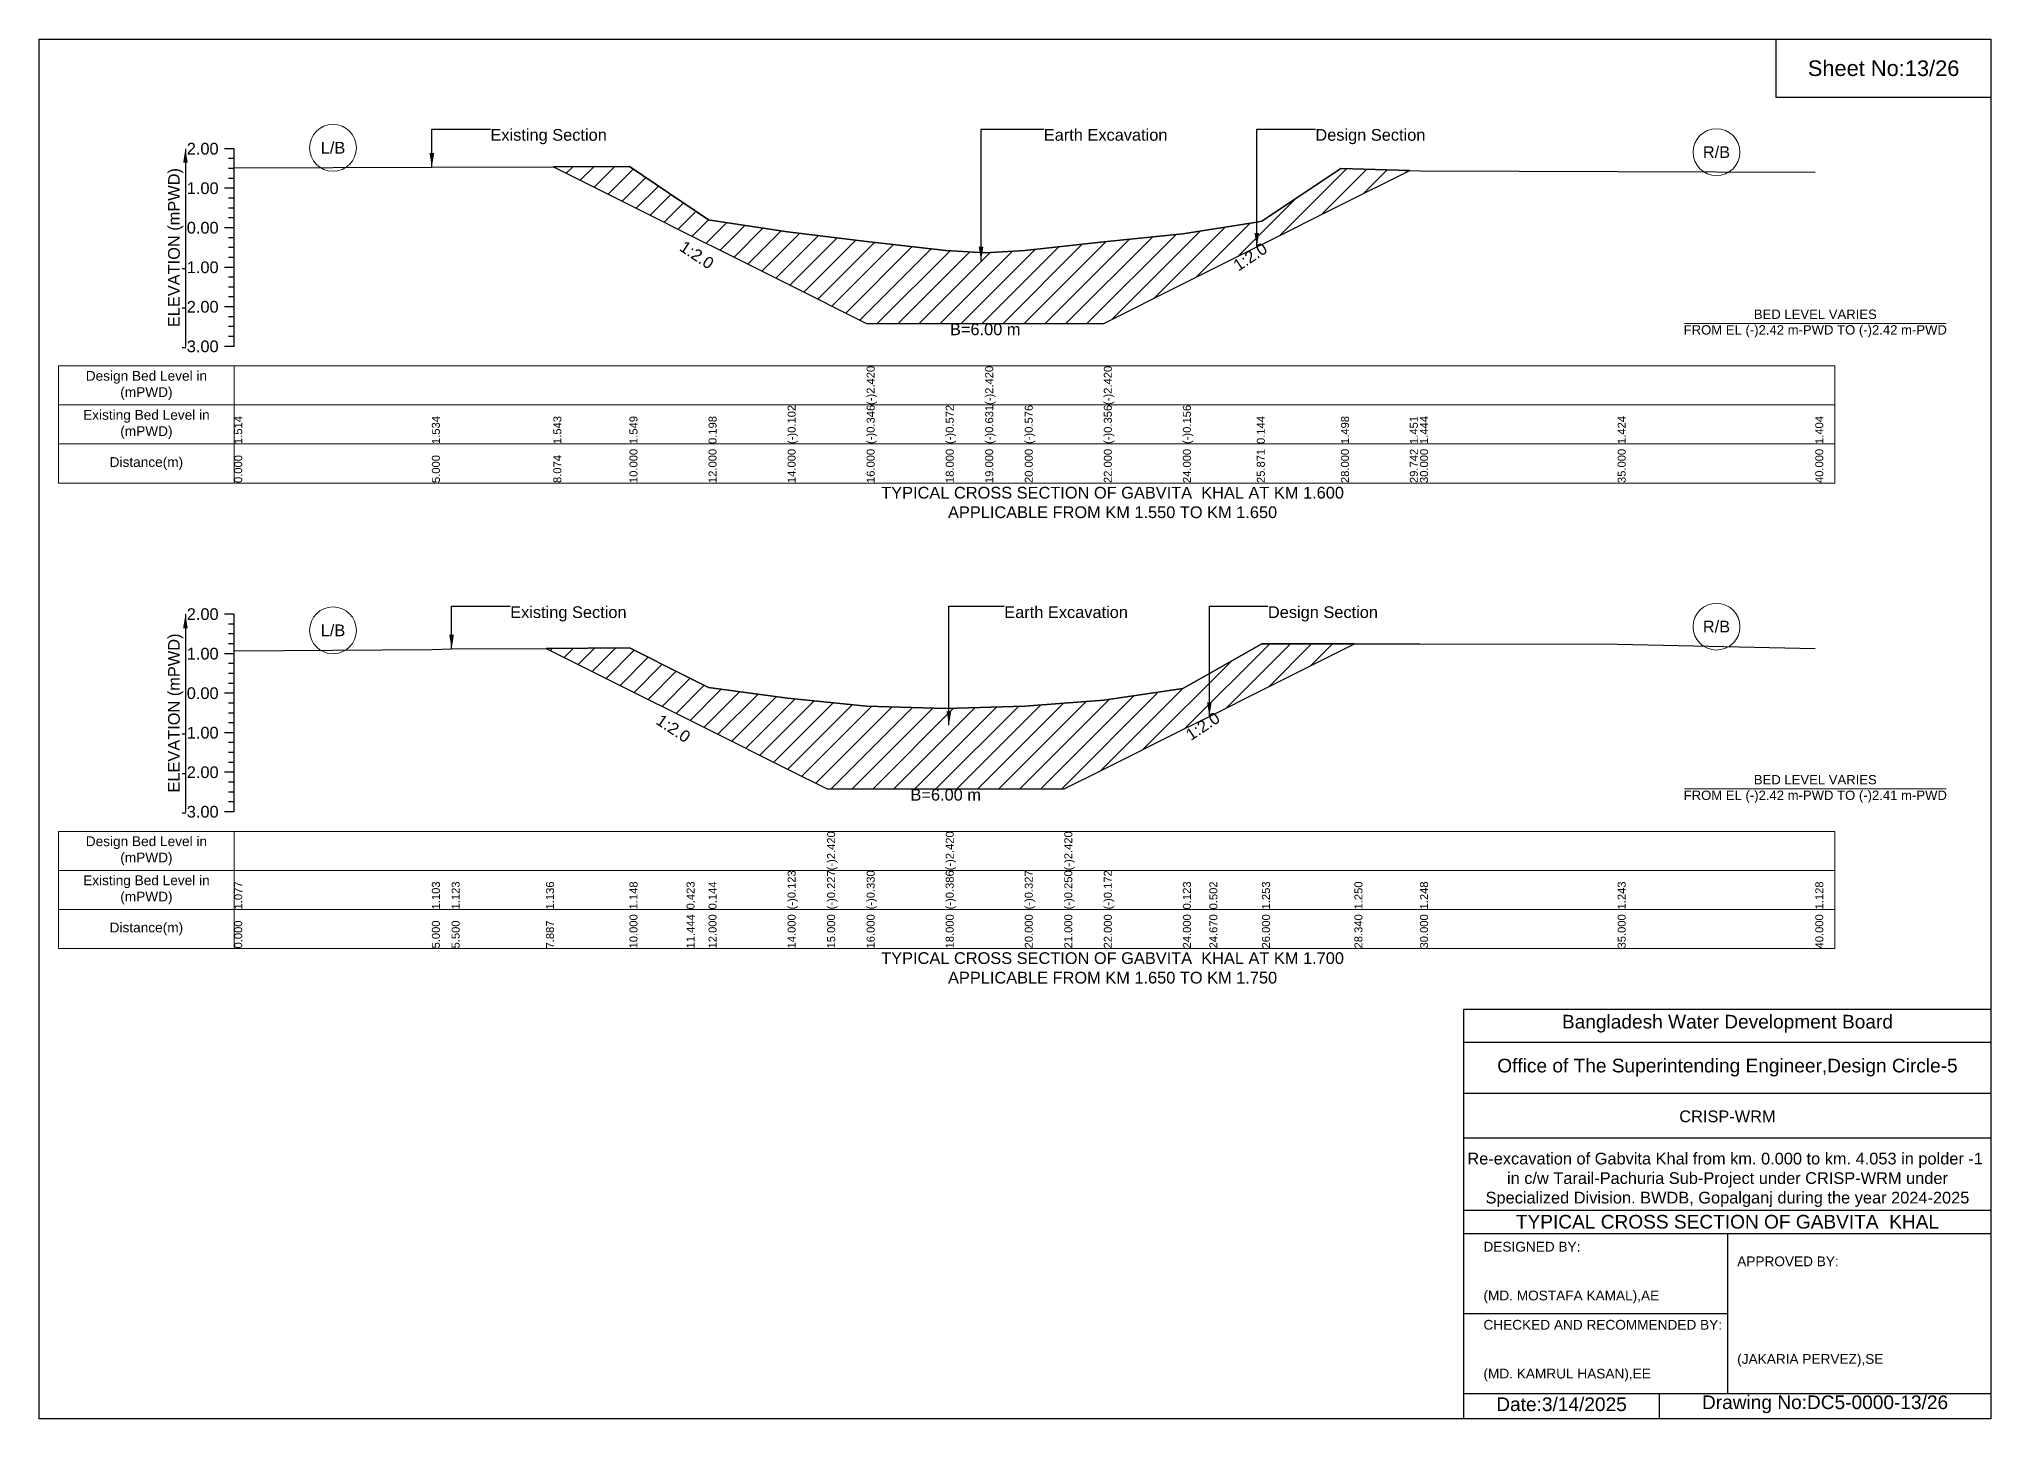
# Model space of a CAD drawing. Header units: feet. Extents: x 91000 to 358000, y -12982 to 34.
# Drawn here: x 220000 to 228000, y -5656 to 0 of the extents above; entities that cross this region are included whole.
import ezdxf

# ---------------------------------------------------------------- set-up
doc = ezdxf.new("R2010")
doc.units = ezdxf.units.FT
doc.header["$LTSCALE"] = 7
doc.header["$MEASUREMENT"] = 0
for name, color, linetype, lineweight in [('Cross section Data Border', 7, 'Continuous', 9), ('Cross Section Labels', 7, 'Continuous', 9), ('Existing_Bed_Level for Xsection', 7, 'Continuous', 25)]:
    doc.layers.add(name, color=color, linetype=linetype, lineweight=lineweight)
doc.styles.get("Standard").update_dxf_attribs({"font": 'arial.ttf'})
doc.dimstyles.get("Standard").update_dxf_attribs({"dimtxt": 0.18, "dimasz": 0.18, "dimexe": 0.18, "dimexo": 0.0625, "dimgap": 0.09, "dimtad": 0, "dimtih": 1, "dimtoh": 1, "dimdec": 4, "dimzin": 0, "dimdsep": 46, "dimtxsty": 'Standard', "dimcen": 0.09, "dimadec": 0, "dimazin": 0, "dimtfac": 1, "dimtdec": 4, "dimtofl": 0, "dimtmove": 0, "dimatfit": 3, "dimfxl": 1, "dimtolj": 1, "dimtzin": 0, "dimarcsym": 0})
pattern_1 = [(45, (0, 320), (-42.956737, 42.956737), [])]

msp = doc.modelspace()

# ---------------------------------------------------------------- hatches: boundary and pattern name
at = {"layer": 'Existing_Bed_Level for Xsection'}
h = msp.add_hatch(dxfattribs=at)
h.set_pattern_fill('ANSI31', color=256, scale=486, style=0)
h.set_pattern_definition(pattern_1)
h.paths.add_polyline_path([(222107.9, -523.8), (222420, -679.8), (222744, -841.8), (222750, -844.8), (223068, -1003.8), (223392, -1165.8), (223716, -1165.8), (223878, -1165.8), (224040, -1165.8), (224364, -1165.8), (224688, -1003.8), (224991.1, -852.3), (225012, -841.8), (225336, -679.8), (225618.2, -538.7), (225336, -531.1), (225012, -747), (224991.1, -750.4), (224688, -799), (224364, -831.5), (224040, -867.1), (223878, -876), (223716, -866.4), (223392, -829.8), (223068, -790.3), (222750, -742.6), (222744, -741.7), (222420, -522.8)])
h = msp.add_hatch(dxfattribs=at)
h.set_pattern_fill('ANSI31', color=256, scale=486, style=0)
h.set_pattern_definition(pattern_1)
h.paths.add_polyline_path([(222077.8, -2497.4), (222420, -2668.5), (222653.9, -2785.5), (222744, -2830.5), (223068, -2992.5), (223230, -3073.5), (223392, -3073.5), (223716, -3073.5), (224040, -3073.5), (224202, -3073.5), (224364, -2992.5), (224688, -2830.5), (224796.6, -2776.2), (225012, -2668.5), (225391.1, -2479), (225012, -2478.5), (224796.6, -2600.2), (224688, -2661.5), (224364, -2709.3), (224202, -2721.9), (224040, -2734.4), (223716, -2744), (223392, -2734.9), (223230, -2718.2), (223068, -2701.4), (222744, -2658.1), (222653.9, -2612.9), (222420, -2495.5)])

# ---------------------------------------------------------------- linework, layer by layer
for points in [[(220000, 0), (228000, 0), (228000, -5656), (220000, -5656)], [(227120, 0), (228000, 0), (228000, -240), (227120, -240)]]:
    msp.add_lwpolyline(points, close=True)
for points in [[(225840, -5656), (225840, -3976), (228000, -3976)], [(225840, -4112), (228000, -4112)], [(225840, -4320), (228000, -4320)], [(225840, -4504), (228000, -4504)], [(225840, -4800), (228000, -4800)], [(225840, -4896), (228000, -4896)], [(226920, -4896), (226920, -5552)], [(225840, -5224), (226920, -5224)], [(225840, -5552), (228000, -5552)], [(226640, -5552), (226640, -5656)]]:
    msp.add_lwpolyline(points)
at = {"layer": 'Cross section Data Border'}
for points in [[(220080, -1339.8), (227360, -1339.8), (227360, -1819.8), (220080, -1819.8)], [(220080, -3247.5), (227360, -3247.5), (227360, -3727.5), (220080, -3727.5)]]:
    msp.add_lwpolyline(points, close=True, dxfattribs=at)
for points in [[(220800, -1339.8), (220800, -1819.8)], [(220080, -1499.8), (227360, -1499.8)], [(220080, -1659.8), (227360, -1659.8)], [(220800, -3247.5), (220800, -3727.5)], [(220080, -3407.5), (227360, -3407.5)], [(220080, -3567.5), (227360, -3567.5)]]:
    msp.add_lwpolyline(points, dxfattribs=at)
at = {"layer": 'Cross Section Labels'}
for points in [[(226744.2, -1165.8), (227815.8, -1165.8)], [(226744.2, -3073.5), (227815.8, -3073.5)]]:
    msp.add_lwpolyline(points, dxfattribs=at)
for centre in [(221205, -445.9), (226875, -463.7), (226875, -2408.4), (221205, -2423.9)]:
    msp.add_circle(centre, 96, dxfattribs=at)
at = {"layer": 'Existing_Bed_Level for Xsection'}
for points in [[(220800, -449.8), (220760, -449.8)], [(220800, -1259.8), (220800, -1097.8), (220800, -935.8), (220800, -773.8), (220800, -611.8), (220800, -449.8)], [(220800, -490.3), (220776, -490.3)], [(220800, -530.8), (220776, -530.8)], [(220800, -528.5), (221610, -525.3), (222107.9, -523.8), (222420, -522.8), (222744, -741.7), (222750, -742.6), (223068, -790.3), (223392, -829.8), (223392, -829.8), (223716, -866.4), (223878, -876), (223878, -876), (224040, -867.1), (224364, -831.5), (224364, -831.5), (224688, -799), (224991.1, -750.4), (225012, -747), (225336, -531.1), (225618.2, -538.7), (225660, -539.8), (226470, -543.1), (227280, -546.3)], [(220800, -611.8), (220760, -611.8)], [(220800, -571.3), (220776, -571.3)], [(220800, -652.3), (220776, -652.3)], [(220800, -692.8), (220776, -692.8)], [(220800, -773.8), (220760, -773.8)], [(220800, -733.3), (220776, -733.3)], [(220800, -814.3), (220776, -814.3)], [(220800, -854.8), (220776, -854.8)], [(220800, -935.8), (220760, -935.8)], [(220800, -895.3), (220776, -895.3)], [(220800, -976.3), (220776, -976.3)], [(220800, -1016.8), (220776, -1016.8)], [(220800, -1097.8), (220760, -1097.8)], [(220800, -1057.3), (220776, -1057.3)], [(220800, -1138.3), (220776, -1138.3)], [(220800, -1178.8), (220776, -1178.8)], [(220800, -1259.8), (220760, -1259.8)], [(220800, -1219.3), (220776, -1219.3)], [(220800, -2357.5), (220760, -2357.5)], [(220800, -2398), (220776, -2398)], [(220800, -3167.5), (220800, -3005.5), (220800, -2843.5), (220800, -2681.5), (220800, -2519.5), (220800, -2357.5)], [(220800, -2438.5), (220776, -2438.5)], [(220800, -2479), (220776, -2479)], [(220800, -2507), (221610, -2502.8), (221691, -2499.5), (222077.8, -2497.4), (222420, -2495.5), (222653.9, -2612.9), (222744, -2658.1), (223068, -2701.4), (223230, -2718.2), (223230, -2718.2), (223392, -2734.9), (223716, -2744), (223716, -2744), (224040, -2734.4), (224202, -2721.9), (224202, -2721.9), (224364, -2709.3), (224688, -2661.5), (224796.6, -2600.2), (225012, -2478.5), (225391.1, -2479), (225660, -2479.3), (226470, -2480.1), (227280, -2498.7)], [(220800, -2519.5), (220760, -2519.5)], [(220800, -2560), (220776, -2560)], [(220800, -2600.5), (220776, -2600.5)], [(220800, -2681.5), (220760, -2681.5)], [(220800, -2641), (220776, -2641)], [(220800, -2722), (220776, -2722)], [(220800, -2762.5), (220776, -2762.5)], [(220800, -2843.5), (220760, -2843.5)], [(220800, -2803), (220776, -2803)], [(220800, -2884), (220776, -2884)], [(220800, -2924.5), (220776, -2924.5)], [(220800, -3005.5), (220760, -3005.5)], [(220800, -2965), (220776, -2965)], [(220800, -3046), (220776, -3046)], [(220800, -3086.5), (220776, -3086.5)], [(220800, -3167.5), (220760, -3167.5)], [(220800, -3127), (220776, -3127)]]:
    msp.add_lwpolyline(points, dxfattribs=at)
for points in [[(222107.9, -523.8), (222420, -679.8), (222744, -841.8), (222750, -844.8), (223068, -1003.8), (223392, -1165.8), (223392, -1165.8), (223716, -1165.8), (223878, -1165.8), (223878, -1165.8), (224040, -1165.8), (224364, -1165.8), (224364, -1165.8), (224688, -1003.8), (224991.1, -852.3), (225012, -841.8), (225336, -679.8), (225618.2, -538.7), (225618.2, -538.7), (225618.2, -538.7), (225336, -531.1), (225012, -747), (224991.1, -750.4), (224688, -799), (224364, -831.5), (224364, -831.5), (224040, -867.1), (223878, -876), (223878, -876), (223716, -866.4), (223392, -829.8), (223392, -829.8), (223068, -790.3), (222750, -742.6), (222744, -741.7), (222420, -522.8)], [(222077.8, -2497.4), (222077.8, -2497.4), (222420, -2668.5), (222653.9, -2785.5), (222744, -2830.5), (223068, -2992.5), (223230, -3073.5), (223230, -3073.5), (223392, -3073.5), (223716, -3073.5), (223716, -3073.5), (224040, -3073.5), (224202, -3073.5), (224202, -3073.5), (224364, -2992.5), (224688, -2830.5), (224796.6, -2776.2), (225012, -2668.5), (225391.1, -2479), (225012, -2478.5), (224796.6, -2600.2), (224688, -2661.5), (224364, -2709.3), (224202, -2721.9), (224202, -2721.9), (224040, -2734.4), (223716, -2744), (223716, -2744), (223392, -2734.9), (223230, -2718.2), (223230, -2718.2), (223068, -2701.4), (222744, -2658.1), (222653.9, -2612.9), (222420, -2495.5), (222077.8, -2497.4)]]:
    msp.add_lwpolyline(points, close=True, dxfattribs=at)

# ---------------------------------------------------------------- texts
at = {"attachment_point": 5}
for s, insert, char_height in [('Sheet No:13/26', (227560, -120), 64), ('Bangladesh Water Development Board', (226920, -4036), 56), ('Office of The Superintending Engineer,Design Circle-5', (226920, -4216), 56)]:
    msp.add_mtext(s, dxfattribs=dict(at, insert=insert, char_height=char_height))
for s, insert, char_height, width, attachment_point in [('CRISP-WRM', (226920, -4416), 48, 2240, 5), ('Re-excavation of Gabvita Khal from km. 0.000 to km. 4.053 in polder -1  in c/w Tarail-Pachuria Sub-Project under CRISP-WRM under Specialized Division. BWDB, Gopalganj during the year 2024-2025', (226920, -4676), 48, 2160, 5), ('TYPICAL CROSS SECTION OF GABVITA  KHAL', (226920, -4848), 56, 2240, 5), ('DESIGNED BY:^J^J^J(MD. MOSTAFA KAMAL),AE', (225920, -5056), 40, 1120, 4), ('APPROVED BY:^J^J^J^J^J^J(JAKARIA PERVEZ),SE', (226960, -5216), 40, 1120, 4), ('CHECKED AND RECOMMENDED BY:^J^J^J(MD. KAMRUL HASAN),EE', (225920, -5376), 40, 1120, 4), ('Date:3/14/2025 ', (226240, -5596), 56, 1120, 5), ('Drawing No:DC5-0000-13/26', (227320, -5596), 56, 1760, 5)]:
    msp.add_mtext(s, dxfattribs=dict(insert=insert, char_height=char_height, width=width, attachment_point=attachment_point))
at = {"layer": 'Cross section Data Border', "char_height": 40, "width": 640, "attachment_point": 5}
for s, insert in [('Design Bed Level in (mPWD)', (220440, -1419.8)), ('Existing Bed Level in (mPWD)', (220440, -1579.8)), ('Distance(m)', (220440, -1739.8)), ('Design Bed Level in (mPWD)', (220440, -3327.5)), ('Existing Bed Level in (mPWD)', (220440, -3487.5)), ('Distance(m)', (220440, -3647.5))]:
    msp.add_mtext(s, dxfattribs=dict(at, insert=insert))
at = {"layer": 'Cross Section Labels'}
for s, insert, char_height, attachment_point in [('Existing Section', (221850, -368.8), 48, 1), ('Earth Excavation', (224118, -368.8), 48, 1), ('Design Section', (225231.1, -368.8), 48, 1), ('L/B', (221205, -445.9), 48, 5), ('R/B', (226875, -463.7), 48, 5), ('BED LEVEL VARIES ^JFROM EL (-)2.42 m-PWD TO (-)2.42 m-PWD', (227280, -1165.8), 38.4, 5), ('B=6.00 m', (223878, -1165.8), 48, 2), ('TYPICAL CROSS SECTION OF GABVITA  KHAL AT KM 1.600^JAPPLICABLE FROM KM 1.550 TO KM 1.650', (224400, -1899.8), 48, 5), ('L/B', (221205, -2423.9), 48, 5), ('Existing Section', (221931, -2325.1), 48, 1), ('Earth Excavation', (223956, -2325.1), 48, 1), ('Design Section', (225036.6, -2325.1), 48, 1), ('R/B', (226875, -2408.4), 48, 5), ('BED LEVEL VARIES ^JFROM EL (-)2.42 m-PWD TO (-)2.41 m-PWD', (227280, -3073.5), 38.4, 5), ('B=6.00 m', (223716, -3073.5), 48, 2), ('TYPICAL CROSS SECTION OF GABVITA  KHAL AT KM 1.700^JAPPLICABLE FROM KM 1.650 TO KM 1.750', (224400, -3807.5), 48, 5)]:
    msp.add_mtext(s, dxfattribs=dict(at, insert=insert, char_height=char_height, attachment_point=attachment_point))
at = {"layer": 'Cross Section Labels', "char_height": 48, "attachment_point": 2}
for insert, rotation in [((222709.5, -865), 326.30993), ((224950.6, -872.5), 33.69007), ((222613.4, -2805.7), 326.30993), ((224756.1, -2796.5), 33.69007)]:
    msp.add_mtext('1:2.0', dxfattribs=dict(at, insert=insert, rotation=rotation))
at = {"layer": 'Existing_Bed_Level for Xsection', "char_height": 48, "attachment_point": 6}
for s, insert in [('2.00', (220736, -449.8)), ('1.00', (220736, -611.8)), ('0.00', (220736, -773.8)), ('-1.00', (220736, -935.8)), ('-2.00', (220736, -1097.8)), ('-3.00', (220736, -1259.8)), ('2.00', (220736, -2357.5)), ('1.00', (220736, -2519.5)), ('0.00', (220736, -2681.5)), ('-1.00', (220736, -2843.5)), ('-2.00', (220736, -3005.5)), ('-3.00', (220736, -3167.5))]:
    msp.add_mtext(s, dxfattribs=dict(at, insert=insert))
at = {"layer": 'Existing_Bed_Level for Xsection', "rotation": 90}
for s, insert, char_height, attachment_point in [('ELEVATION (mPWD)', (220560, -854.8), 48, 5), ('(-)2.420', (223392, -1499.8), 32.8, 1), ('(-)2.420', (223878, -1499.8), 32.8, 1), ('(-)2.420', (224364, -1499.8), 32.8, 1), ('(-)0.102', (223068, -1659.8), 32.8, 1), ('(-)0.346', (223392, -1659.8), 32.8, 1), ('(-)0.572', (223716, -1659.8), 32.8, 1), ('(-)0.631', (223878, -1659.8), 32.8, 1), ('(-)0.576', (224040, -1659.8), 32.8, 1), ('(-)0.356', (224364, -1659.8), 32.8, 1), ('(-)0.156', (224688, -1659.8), 32.8, 1), ('1.514', (220800, -1659.8), 32.8, 1), ('1.534', (221610, -1659.8), 32.8, 1), ('1.543', (222107.9, -1659.8), 32.8, 1), ('1.549', (222420, -1659.8), 32.8, 1), ('0.198', (222744, -1659.8), 32.8, 1), ('0.144', (224991.1, -1659.8), 32.8, 1), ('1.498', (225336, -1659.8), 32.8, 1), ('1.451', (225618.2, -1659.8), 32.8, 1), ('1.444', (225660, -1659.8), 32.8, 1), ('1.424', (226470, -1659.8), 32.8, 1), ('1.404', (227280, -1659.8), 32.8, 1), ('0.000', (220800, -1819.8), 32.8, 1), ('5.000', (221610, -1819.8), 32.8, 1), ('8.074', (222107.9, -1819.8), 32.8, 1), ('10.000', (222420, -1819.8), 32.8, 1), ('12.000', (222744, -1819.8), 32.8, 1), ('14.000', (223068, -1819.8), 32.8, 1), ('16.000', (223392, -1819.8), 32.8, 1), ('18.000', (223716, -1819.8), 32.8, 1), ('19.000', (223878, -1819.8), 32.8, 1), ('20.000', (224040, -1819.8), 32.8, 1), ('22.000', (224364, -1819.8), 32.8, 1), ('24.000', (224688, -1819.8), 32.8, 1), ('25.871', (224991.1, -1819.8), 32.8, 1), ('28.000', (225336, -1819.8), 32.8, 1), ('29.742', (225618.2, -1819.8), 32.8, 1), ('30.000', (225660, -1819.8), 32.8, 1), ('35.000', (226470, -1819.8), 32.8, 1), ('40.000', (227280, -1819.8), 32.8, 1), ('ELEVATION (mPWD)', (220560, -2762.5), 48, 5), ('(-)2.420', (223230, -3407.5), 32.8, 1), ('(-)2.420', (223716, -3407.5), 32.8, 1), ('(-)2.420', (224202, -3407.5), 32.8, 1), ('(-)0.123', (223068, -3567.5), 32.8, 1), ('(-)0.227', (223230, -3567.5), 32.8, 1), ('(-)0.330', (223392, -3567.5), 32.8, 1), ('(-)0.386', (223716, -3567.5), 32.8, 1), ('(-)0.327', (224040, -3567.5), 32.8, 1), ('(-)0.250', (224202, -3567.5), 32.8, 1), ('(-)0.172', (224364, -3567.5), 32.8, 1), ('1.077', (220800, -3567.5), 32.8, 1), ('1.103', (221610, -3567.5), 32.8, 1), ('1.123', (221691, -3567.5), 32.8, 1), ('1.136', (222077.8, -3567.5), 32.8, 1), ('1.148', (222420, -3567.5), 32.8, 1), ('0.423', (222653.9, -3567.5), 32.8, 1), ('0.144', (222744, -3567.5), 32.8, 1), ('0.123', (224688, -3567.5), 32.8, 1), ('0.502', (224796.6, -3567.5), 32.8, 1), ('1.253', (225012, -3567.5), 32.8, 1), ('1.250', (225391.1, -3567.5), 32.8, 1), ('1.248', (225660, -3567.5), 32.8, 1), ('1.243', (226470, -3567.5), 32.8, 1), ('1.128', (227280, -3567.5), 32.8, 1), ('10.000', (222420, -3727.5), 32.8, 1), ('11.444', (222653.9, -3727.5), 32.8, 1), ('12.000', (222744, -3727.5), 32.8, 1), ('14.000', (223068, -3727.5), 32.8, 1), ('15.000', (223230, -3727.5), 32.8, 1), ('16.000', (223392, -3727.5), 32.8, 1), ('18.000', (223716, -3727.5), 32.8, 1), ('20.000', (224040, -3727.5), 32.8, 1), ('21.000', (224202, -3727.5), 32.8, 1), ('22.000', (224364, -3727.5), 32.8, 1), ('24.000', (224688, -3727.5), 32.8, 1), ('24.670', (224796.6, -3727.5), 32.8, 1), ('26.000', (225012, -3727.5), 32.8, 1), ('28.340', (225391.1, -3727.5), 32.8, 1), ('30.000', (225660, -3727.5), 32.8, 1), ('35.000', (226470, -3727.5), 32.8, 1), ('40.000', (227280, -3727.5), 32.8, 1), ('0.000', (220800, -3727.5), 32.8, 1), ('5.000', (221610, -3727.5), 32.8, 1), ('5.500', (221691, -3727.5), 32.8, 1), ('7.887', (222077.8, -3727.5), 32.8, 1)]:
    msp.add_mtext(s, dxfattribs=dict(at, insert=insert, char_height=char_height, attachment_point=attachment_point))

# ---------------------------------------------------------------- leaders
at = {"layer": 'Cross Section Labels', "annotation_type": 0, "has_hookline": 1, "hookline_direction": 0}
for points, text_width in [([(221610, -525.3), (221610, -368.8), (221849.9, -368.8)], 467.2), ([(223860.9, -909), (223860.9, -368.8), (224117.9, -368.8)], 497), ([(224991.1, -852.3), (224991.1, -368.8), (225231, -368.8)], 441.2), ([(221691, -2499.5), (221691, -2325.1), (221930.9, -2325.1)], 467.2), ([(223729.2, -2812.7), (223729.2, -2325.1), (223955.9, -2325.1)], 497), ([(224796.6, -2776.2), (224796.6, -2325.1), (225036.5, -2325.1)], 441.2)]:
    msp.add_leader(points, dimstyle='Standard', override={"dimasz": 57.6}, dxfattribs=dict(at, text_width=text_width))
at = {"layer": 'Existing_Bed_Level for Xsection'}
for points in [[(220600, -449.8), (220600, -1259.8)], [(220600, -2357.5), (220600, -3167.5)]]:
    msp.add_leader(points, dimstyle='Standard', override={"dimasz": 57.6}, dxfattribs=at)

doc.saveas('drawing.dxf')
